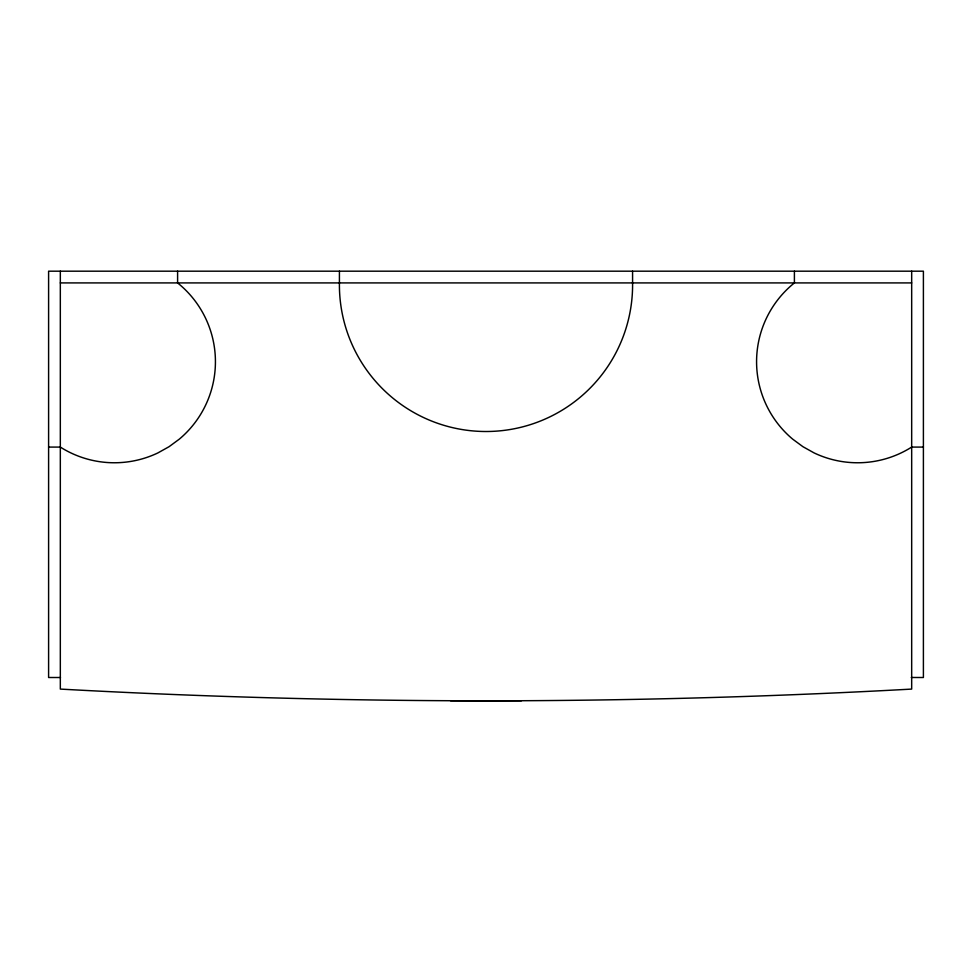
<?xml version="1.0" encoding="UTF-8"?>
<svg xmlns="http://www.w3.org/2000/svg" width="972" height="972" viewBox="0 0 972 972"><rect width="100%" height="100%" fill="white"/><g stroke="black" fill="none" stroke-linecap="round" stroke-linejoin="round"><path stroke-width="1.46" d="M60.325 271.188L60.325 689.087C343.821 704.712 628.179 704.712 911.675 689.087L911.675 271.188M60.325 282.913L911.675 282.913M48.6 447.084L60.325 447.084A101.027 101.027 0 0 0 157.926 452.903L169.067 446.695L179.322 439.137A101.027 101.027 0 0 0 177.597 282.913L177.597 271.188M923.4 447.084L911.675 447.084A101.027 101.027 0 0 1 814.074 452.903L802.933 446.695L792.678 439.137A101.027 101.027 0 0 1 794.403 282.913L794.403 271.188M60.483 677.508L48.6 677.508L48.6 271.188L923.4 271.188L923.4 677.508L911.299 677.484M450.51 700.739L521.49 700.739M632.578 271.188L632.578 282.913A146.59 146.59 0 0 1 486 431.507A146.59 146.59 0 0 1 339.422 282.913L339.422 271.188"/></g></svg>
